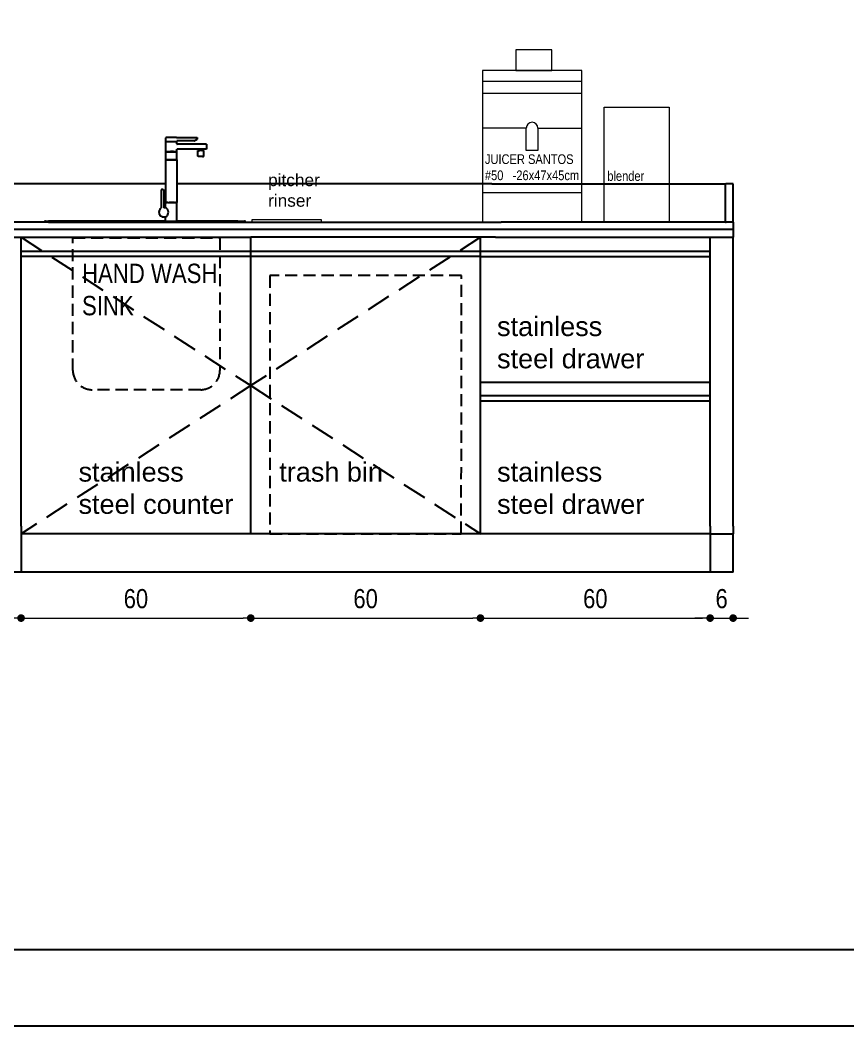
# Model space of a CAD drawing. Header units: millimetres. Extents: x 106699 to 122058, y 158555 to 162844.
# Drawn here: x 110676.4 to 111000.7, y 159501.7 to 159896 of the extents above; entities that cross this region are included whole.
import ezdxf

# ---------------------------------------------------------------- set-up
doc = ezdxf.new("R2010")
doc.units = ezdxf.units.MM
doc.linetypes.add('1+1 TİP C$0$1+1 TİP C$0$A BLOK 2+1 TİP A$0$A BLOK 2+1 TİP A$0$A Blok TİP-6 (2+1)$0$HIDDEN', pattern=[9.525, 6.35, -3.175])
doc.linetypes.add('11-021_3000-BLOK_K_ZEMIN_KAT_STR$0$HIDDEN2', pattern=[4.7625, 3.175, -1.5875])
doc.layers.add('area', color=200, linetype='Continuous', plot=False)
doc.layers.add('no3_paslanmaz kesit on', color=153, linetype='Continuous', lineweight=20)
doc.layers.add('no3_yazı tefriş', color=152, linetype='Continuous', lineweight=0)
doc.layers.add('S2000-002 Çizgi', color=7, linetype='Continuous')
doc.styles.add('BE', font='ARIALN.TTF')
doc.styles.get("Standard").update_dxf_attribs({"font": 'arial.ttf'})
doc.dimstyles.new('Copy of BE-50', dxfattribs={"dimscale": 100, "dimtxt": 0.05, "dimasz": 0.02, "dimexe": 0.025, "dimexo": 0, "dimgap": 0.025, "dimtad": 1, "dimdec": 1, "dimrnd": 0.5, "dimdsep": 46, "dimtxsty": 'BE', "dimblk": 'DOT', "dimcen": 0.5, "dimdle": 0.025, "dimse1": 1, "dimse2": 1, "dimclrd": 256, "dimclre": 256, "dimclrt": 256, "dimadec": 0, "dimazin": 2, "dimtm": 1e-09, "dimtfac": 1, "dimtdec": 1, "dimtix": 1, "dimtmove": 2, "dimatfit": 0, "dimldrblk": 'DOT', "dimfxl": 0.5, "dimfxlon": 1, "dimtolj": 1, "dimlwd": 9, "dimlwe": 0, "dimarcsym": 0})

# ---------------------------------------------------------------- blocks, each defined once
blk = doc.blocks.new('Layout1')
at = {"layer": 'area'}
for points in [[(0, 1485), (0, 0), (2100, 0), (2100, 1485)], [(25.54, 1459.46), (25.54, 25.54), (2074.46, 25.54), (2074.46, 1459.46)]]:
    blk.add_lwpolyline(points, close=True, dxfattribs=at)
blk = doc.blocks.new('_Dot')
at = {"color": 0, "linetype": 'ByBlock', "lineweight": -2}
blk.add_line((-0.5, 0), (-1, 0), dxfattribs=at)
at = {"color": 0, "linetype": 'ByBlock', "const_width": 0.5}
blk.add_lwpolyline([(-0.25, 0, 1), (0.25, 0, 1)], format="xyb", close=True, dxfattribs=at)
blk = doc.blocks.new('*D196')
at = {"layer": 'Defpoints', "color": 0, "transparency": 16777216}
for p in [(116957.69, 159679.63), (117018.69, 159679.63), (117018.69, 159667.6)]:
    blk.add_point(p, dxfattribs=at)
at = {"layer": 'S2000-002 Çizgi', "color": 134, "lineweight": 9, "true_color": 0x00a5a5, "transparency": 16777216}
blk.add_line((116959.69, 159667.6), (117016.69, 159667.6), dxfattribs=at)
at = {"layer": 'S2000-002 Çizgi', "color": 134, "lineweight": 9, "true_color": 0x00a5a5, "transparency": 16777216, "xscale": 2, "yscale": 2, "zscale": 2, "rotation": 180}
blk.add_blockref('_Dot', (116957.69, 159667.6), dxfattribs=at)
at = {"layer": 'S2000-002 Çizgi', "color": 134, "lineweight": 9, "true_color": 0x00a5a5, "transparency": 16777216, "xscale": 2, "yscale": 2, "zscale": 2}
blk.add_blockref('_Dot', (117018.69, 159667.6), dxfattribs=at)
at = {"layer": 'S2000-002 Çizgi', "color": 134, "true_color": 0x00a5a5, "transparency": 16777216, "insert": (116988.19, 159672.65), "char_height": 5, "attachment_point": 5, "style": 'BE'}
blk.add_mtext('\\A1;61', dxfattribs=at)
blk = doc.blocks.new('*D197')
at = {"layer": 'Defpoints', "color": 0, "transparency": 16777216}
for p in [(117078.69, 159689.63), (117018.69, 159679.63), (117078.69, 159667.6)]:
    blk.add_point(p, dxfattribs=at)
at = {"layer": 'S2000-002 Çizgi', "color": 134, "lineweight": 9, "true_color": 0x00a5a5, "transparency": 16777216}
blk.add_line((117020.69, 159667.6), (117076.69, 159667.6), dxfattribs=at)
at = {"layer": 'S2000-002 Çizgi', "color": 134, "lineweight": 9, "true_color": 0x00a5a5, "transparency": 16777216, "xscale": 2, "yscale": 2, "zscale": 2, "rotation": 180}
blk.add_blockref('_Dot', (117018.69, 159667.6), dxfattribs=at)
at = {"layer": 'S2000-002 Çizgi', "color": 134, "lineweight": 9, "true_color": 0x00a5a5, "transparency": 16777216, "xscale": 2, "yscale": 2, "zscale": 2}
blk.add_blockref('_Dot', (117078.69, 159667.6), dxfattribs=at)
at = {"layer": 'S2000-002 Çizgi', "color": 134, "true_color": 0x00a5a5, "transparency": 16777216, "insert": (117048.69, 159672.65), "char_height": 5, "attachment_point": 5, "style": 'BE'}
blk.add_mtext('\\A1;60', dxfattribs=at)
blk = doc.blocks.new('*D198')
at = {"layer": 'Defpoints', "color": 0, "transparency": 16777216}
for p in [(117078.69, 159689.63), (117138.69, 159689.63), (117138.69, 159667.6)]:
    blk.add_point(p, dxfattribs=at)
at = {"layer": 'S2000-002 Çizgi', "color": 134, "lineweight": 9, "true_color": 0x00a5a5, "transparency": 16777216}
blk.add_line((117080.69, 159667.6), (117136.69, 159667.6), dxfattribs=at)
at = {"layer": 'S2000-002 Çizgi', "color": 134, "lineweight": 9, "true_color": 0x00a5a5, "transparency": 16777216, "xscale": 2, "yscale": 2, "zscale": 2, "rotation": 180}
blk.add_blockref('_Dot', (117078.69, 159667.6), dxfattribs=at)
at = {"layer": 'S2000-002 Çizgi', "color": 134, "lineweight": 9, "true_color": 0x00a5a5, "transparency": 16777216, "xscale": 2, "yscale": 2, "zscale": 2}
blk.add_blockref('_Dot', (117138.69, 159667.6), dxfattribs=at)
at = {"layer": 'S2000-002 Çizgi', "color": 134, "true_color": 0x00a5a5, "transparency": 16777216, "insert": (117108.69, 159672.65), "char_height": 5, "attachment_point": 5, "style": 'BE'}
blk.add_mtext('\\A1;60', dxfattribs=at)
blk = doc.blocks.new('*D199')
at = {"layer": 'Defpoints', "color": 0, "transparency": 16777216}
for p in [(117138.69, 159689.63), (117198.69, 159689.63), (117198.69, 159667.6)]:
    blk.add_point(p, dxfattribs=at)
at = {"layer": 'S2000-002 Çizgi', "color": 134, "lineweight": 9, "true_color": 0x00a5a5, "transparency": 16777216}
blk.add_line((117140.69, 159667.6), (117196.69, 159667.6), dxfattribs=at)
at = {"layer": 'S2000-002 Çizgi', "color": 134, "lineweight": 9, "true_color": 0x00a5a5, "transparency": 16777216, "xscale": 2, "yscale": 2, "zscale": 2, "rotation": 180}
blk.add_blockref('_Dot', (117138.69, 159667.6), dxfattribs=at)
at = {"layer": 'S2000-002 Çizgi', "color": 134, "lineweight": 9, "true_color": 0x00a5a5, "transparency": 16777216, "xscale": 2, "yscale": 2, "zscale": 2}
blk.add_blockref('_Dot', (117198.69, 159667.6), dxfattribs=at)
at = {"layer": 'S2000-002 Çizgi', "color": 134, "true_color": 0x00a5a5, "transparency": 16777216, "insert": (117168.69, 159672.65), "char_height": 5, "attachment_point": 5, "style": 'BE'}
blk.add_mtext('\\A1;60', dxfattribs=at)
blk = doc.blocks.new('*D200')
at = {"layer": 'Defpoints', "color": 0, "transparency": 16777216}
for p in [(117198.69, 159689.63), (117204.69, 159689.63), (117204.69, 159667.6)]:
    blk.add_point(p, dxfattribs=at)
at = {"layer": 'S2000-002 Çizgi', "color": 134, "lineweight": 9, "true_color": 0x00a5a5, "transparency": 16777216}
for p, q in [((117196.69, 159667.6), (117194.69, 159667.6)), ((117198.69, 159667.6), (117204.69, 159667.6)), ((117206.69, 159667.6), (117208.69, 159667.6))]:
    blk.add_line(p, q, dxfattribs=at)
at = {"layer": 'S2000-002 Çizgi', "color": 134, "lineweight": 9, "true_color": 0x00a5a5, "transparency": 16777216, "xscale": 2, "yscale": 2, "zscale": 2}
blk.add_blockref('_Dot', (117198.69, 159667.6), dxfattribs=at)
at = {"layer": 'S2000-002 Çizgi', "color": 134, "lineweight": 9, "true_color": 0x00a5a5, "transparency": 16777216, "xscale": 2, "yscale": 2, "zscale": 2, "rotation": 180}
blk.add_blockref('_Dot', (117204.69, 159667.6), dxfattribs=at)
at = {"layer": 'S2000-002 Çizgi', "color": 134, "true_color": 0x00a5a5, "transparency": 16777216, "insert": (117201.69, 159672.65), "char_height": 5, "attachment_point": 5, "style": 'BE'}
blk.add_mtext('\\A1;6', dxfattribs=at)
blk = doc.blocks.new('dd')
at = {"layer": 'no3_paslanmaz kesit on'}
for p, q in [((117139.18, 159807.95, 0.74), (117165.18, 159807.95, 0.74)), ((117165.18, 159804.76, 0.74), (117139.18, 159804.76, 0.74)), ((117150.65, 159795.66, 0.74), (117139.18, 159795.66, 0.74)), ((117150.65, 159789.79, 0.74), (117150.65, 159795.66, 0.74)), ((117153.71, 159795.66, 0.74), (117153.71, 159789.79, 0.74)), ((117153.71, 159795.66, 0.74), (117165.18, 159795.66, 0.74)), ((117153.71, 159789.79, 0.74), (117150.65, 159789.79, 0.74)), ((117139.18, 159778.84, 0.74), (117165.18, 159778.84, 0.74))]:
    blk.add_line(p, q, dxfattribs=at)
for points, elevation in [([(117147.96, 159810.73), (117157.31, 159810.73), (117157.31, 159816.13), (117147.96, 159816.13)], 0.74), ([(117139.18, 159771.13), (117165.18, 159771.13), (117165.18, 159810.73), (117139.18, 159810.73)], 0.74), ([(117187.99, 159771.13), (117170.99, 159771.13), (117170.99, 159801.13), (117187.99, 159801.13)], 0.74), ([(117097.08, 159771.13), (117079.08, 159771.13), (117079.08, 159771.75), (117097.08, 159771.75)], 0.68)]:
    blk.add_lwpolyline(points, close=True, dxfattribs=dict(at, elevation=elevation))
blk.add_arc((117152.18, 159795.66, 0.74), 1.53, 0, 180, dxfattribs=at)
at = {"layer": 'S2000-002 Çizgi'}
for p, q in [((117056.48, 159793.17), (117056.47, 159793.15)), ((117056.47, 159793.14), (117056.47, 159793.15)), ((117056.47, 159792.25), (117056.47, 159793.14)), ((117056.47, 159792.25), (117056.47, 159792.24)), ((117056.47, 159792.24), (117056.48, 159792.23)), ((117056.47, 159792.13), (117056.48, 159792.14)), ((117056.47, 159792.13), (117056.47, 159792.11)), ((117056.47, 159789.59), (117056.47, 159792.11)), ((117056.49, 159793.18), (117056.48, 159793.17)), ((117056.48, 159792.23), (117056.49, 159792.22)), ((117056.48, 159792.14), (117056.49, 159792.15)), ((117056.5, 159793.18), (117056.49, 159793.18)), ((117056.49, 159792.22), (117056.5, 159792.21)), ((117056.49, 159792.15), (117056.5, 159792.16)), ((117056.5, 159793.18), (117056.51, 159793.19)), ((117056.5, 159792.21), (117056.51, 159792.2)), ((117056.51, 159792.16), (117056.5, 159792.16)), ((117056.52, 159793.19), (117056.51, 159793.19)), ((117056.51, 159792.2), (117056.52, 159792.2)), ((117056.51, 159792.16), (117056.52, 159792.16)), ((117059.28, 159793.19), (117056.52, 159793.19)), ((117056.54, 159792.2), (117056.52, 159792.2)), ((117056.52, 159792.16), (117056.54, 159792.16)), ((117056.54, 159792.16), (117056.54, 159792.2)), ((117056.54, 159792.2), (117059.3, 159792.2)), ((117056.54, 159792.16), (117059.3, 159792.16)), ((117059.28, 159793.19), (117064.68, 159793.19)), ((117059.3, 159792.16), (117059.3, 159792.2)), ((117059.3, 159792.2), (117059.32, 159792.2)), ((117059.3, 159792.16), (117059.32, 159792.16)), ((117059.32, 159792.2), (117059.34, 159792.2)), ((117059.32, 159792.16), (117059.34, 159792.16)), ((117059.34, 159792.2), (117059.35, 159792.21)), ((117059.34, 159792.16), (117059.35, 159792.16)), ((117059.35, 159792.21), (117059.36, 159792.22)), ((117059.35, 159792.16), (117059.36, 159792.15)), ((117059.37, 159792.23), (117059.36, 159792.22)), ((117059.36, 159792.15), (117059.37, 159792.14)), ((117059.37, 159792.25), (117059.37, 159792.38)), ((117064, 159792.38), (117059.37, 159792.38)), ((117059.37, 159792.25), (117059.37, 159792.24)), ((117059.37, 159792.24), (117059.37, 159792.23)), ((117059.37, 159792.13), (117059.37, 159792.14)), ((117059.37, 159792.11), (117059.37, 159792.13)), ((117059.37, 159791.55), (117059.37, 159792.11)), ((117059.37, 159791.55), (117059.37, 159791.54)), ((117059.37, 159791.54), (117059.38, 159791.53)), ((117059.38, 159791.53), (117059.39, 159791.52)), ((117059.39, 159791.52), (117059.4, 159791.51)), ((117059.4, 159791.51), (117059.41, 159791.5)), ((117059.41, 159791.5), (117059.42, 159791.5)), ((117067.09, 159791.5), (117059.42, 159791.5)), ((117064, 159792.38), (117064.02, 159792.38)), ((117064.02, 159792.38), (117064.03, 159792.38)), ((117064.03, 159792.38), (117064.06, 159792.39)), ((117064.06, 159792.39), (117064.09, 159792.4)), ((117064.09, 159792.4), (117064.12, 159792.41)), ((117064.12, 159792.41), (117064.15, 159792.42)), ((117064.15, 159792.42), (117064.16, 159792.43)), ((117064.16, 159792.43), (117064.17, 159792.43)), ((117064.17, 159792.43), (117064.18, 159792.43)), ((117064.58, 159792.69), (117064.18, 159792.43)), ((117064.6, 159792.69), (117064.58, 159792.69)), ((117064.64, 159792.72), (117064.6, 159792.69)), ((117064.66, 159792.74), (117064.64, 159792.72)), ((117064.66, 159792.74), (117064.67, 159792.75)), ((117064.69, 159792.77), (117064.67, 159792.75)), ((117064.68, 159793.19), (117064.69, 159793.19)), ((117064.69, 159793.19), (117064.7, 159793.18)), ((117064.7, 159792.78), (117064.69, 159792.77)), ((117064.7, 159793.18), (117064.71, 159793.18)), ((117064.71, 159792.8), (117064.7, 159792.78)), ((117064.71, 159793.18), (117064.72, 159793.17)), ((117064.71, 159792.8), (117064.72, 159792.82)), ((117064.72, 159793.17), (117064.72, 159793.15)), ((117064.72, 159793.15), (117064.72, 159793.14)), ((117064.72, 159793.14), (117064.72, 159792.85)), ((117064.72, 159792.84), (117064.72, 159792.85)), ((117064.72, 159792.84), (117064.72, 159792.82)), ((117067.09, 159791.5), (117067.11, 159791.5)), ((117067.11, 159791.5), (117067.12, 159791.49)), ((117067.12, 159791.49), (117067.13, 159791.49)), ((117067.13, 159791.49), (117067.14, 159791.48)), ((117067.14, 159791.48), (117067.14, 159791.46)), ((117056.47, 159789.58), (117056.47, 159789.59)), ((117056.47, 159789.58), (117056.48, 159789.57)), ((117056.48, 159789.48), (117056.47, 159789.47)), ((117056.47, 159789.45), (117056.47, 159789.47)), ((117056.47, 159787.49), (117056.47, 159789.45)), ((117056.48, 159789.57), (117056.49, 159789.56)), ((117056.49, 159789.49), (117056.48, 159789.48)), ((117056.5, 159789.55), (117056.49, 159789.56)), ((117056.5, 159789.5), (117056.49, 159789.49)), ((117056.5, 159789.55), (117056.51, 159789.54)), ((117056.51, 159789.5), (117056.5, 159789.5)), ((117056.51, 159789.54), (117056.52, 159789.54)), ((117056.52, 159789.5), (117056.51, 159789.5)), ((117056.54, 159789.54), (117056.52, 159789.54)), ((117056.54, 159789.5), (117056.52, 159789.5)), ((117056.54, 159789.5), (117056.54, 159789.54)), ((117056.6, 159789.54), (117056.54, 159789.54)), ((117056.54, 159789.5), (117059.3, 159789.5)), ((117056.6, 159789.54), (117056.62, 159789.54)), ((117056.62, 159789.54), (117056.64, 159789.54)), ((117056.64, 159789.54), (117056.79, 159789.54)), ((117056.79, 159789.54), (117056.8, 159789.54)), ((117056.8, 159789.54), (117056.82, 159789.54)), ((117056.82, 159789.54), (117057.05, 159789.54)), ((117057.05, 159789.54), (117057.06, 159789.54)), ((117057.06, 159789.54), (117057.08, 159789.54)), ((117057.08, 159789.54), (117057.38, 159789.54)), ((117057.38, 159789.54), (117057.38, 159789.54)), ((117057.38, 159789.54), (117057.74, 159789.54)), ((117058.11, 159789.54), (117057.74, 159789.54)), ((117058.46, 159789.54), (117058.11, 159789.54)), ((117058.47, 159789.54), (117058.46, 159789.54)), ((117058.47, 159789.54), (117058.77, 159789.54)), ((117058.77, 159789.54), (117058.78, 159789.54)), ((117058.78, 159789.54), (117058.79, 159789.54)), ((117058.79, 159789.54), (117059.02, 159789.54)), ((117059.02, 159789.54), (117059.04, 159789.54)), ((117059.05, 159789.54), (117059.04, 159789.54)), ((117059.05, 159789.54), (117059.21, 159789.54)), ((117059.21, 159789.54), (117059.23, 159789.54)), ((117059.23, 159789.54), (117059.24, 159789.54)), ((117059.24, 159789.54), (117059.3, 159789.54)), ((117059.3, 159789.5), (117059.3, 159789.54)), ((117059.32, 159789.54), (117059.3, 159789.54)), ((117059.3, 159789.5), (117059.32, 159789.5)), ((117059.32, 159789.54), (117059.34, 159789.54)), ((117059.32, 159789.5), (117059.34, 159789.5)), ((117059.34, 159789.54), (117059.35, 159789.55)), ((117059.34, 159789.5), (117059.35, 159789.5)), ((117059.35, 159789.55), (117059.36, 159789.56)), ((117059.35, 159789.5), (117059.36, 159789.49)), ((117059.36, 159789.56), (117059.37, 159789.57)), ((117059.36, 159789.49), (117059.37, 159789.48)), ((117059.37, 159790.17), (117059.38, 159790.18)), ((117059.37, 159790.17), (117059.37, 159790.15)), ((117059.37, 159789.59), (117059.37, 159790.15)), ((117059.37, 159789.59), (117059.37, 159789.58)), ((117059.37, 159789.58), (117059.37, 159789.57)), ((117059.37, 159789.48), (117059.37, 159789.47)), ((117059.37, 159789.47), (117059.37, 159789.45)), ((117059.37, 159787.49), (117059.37, 159789.45)), ((117059.39, 159790.19), (117059.38, 159790.18)), ((117059.4, 159790.2), (117059.39, 159790.19)), ((117059.4, 159790.2), (117059.41, 159790.2)), ((117059.41, 159790.2), (117059.42, 159790.2)), ((117065.1, 159790.2), (117059.42, 159790.2)), ((117064.89, 159789.8), (117064.9, 159789.81)), ((117064.89, 159789.54), (117064.89, 159789.8)), ((117064.9, 159789.53), (117064.89, 159789.54)), ((117064.89, 159788.34), (117064.89, 159789.49)), ((117064.89, 159789.49), (117064.9, 159789.49)), ((117064.9, 159789.82), (117064.91, 159789.83)), ((117064.9, 159789.82), (117064.9, 159789.82)), ((117064.9, 159789.81), (117064.9, 159789.82)), ((117064.91, 159789.53), (117064.9, 159789.53)), ((117064.9, 159789.49), (117064.91, 159789.49)), ((117064.91, 159789.83), (117064.91, 159789.84)), ((117064.91, 159789.84), (117064.92, 159789.84)), ((117064.92, 159789.53), (117064.91, 159789.53)), ((117064.91, 159789.49), (117064.92, 159789.5)), ((117064.92, 159789.84), (117064.93, 159789.85)), ((117064.92, 159789.52), (117064.92, 159789.53)), ((117064.92, 159789.51), (117064.92, 159789.52)), ((117064.92, 159789.52), (117064.92, 159789.52)), ((117064.92, 159789.51), (117064.92, 159789.51)), ((117064.92, 159789.5), (117064.92, 159789.51)), ((117064.92, 159789.5), (117064.92, 159789.5)), ((117064.93, 159789.85), (117064.94, 159789.85)), ((117064.94, 159789.85), (117064.95, 159789.86)), ((117064.95, 159789.86), (117064.96, 159789.86)), ((117064.96, 159789.86), (117064.97, 159789.86)), ((117064.97, 159789.86), (117064.98, 159789.86)), ((117064.98, 159789.86), (117065.11, 159789.86)), ((117065.1, 159790.2), (117065.12, 159790.2)), ((117065.11, 159789.86), (117065.12, 159789.86)), ((117065.12, 159790.2), (117065.13, 159790.2)), ((117065.14, 159790.2), (117065.12, 159790.2)), ((117065.12, 159789.86), (117065.13, 159789.86)), ((117065.13, 159790.2), (117065.14, 159790.19)), ((117065.13, 159789.86), (117065.14, 159789.87)), ((117065.13, 159789.86), (117065.13, 159789.86)), ((117066.21, 159790.2), (117065.14, 159790.2)), ((117065.14, 159790.19), (117065.15, 159790.18)), ((117065.14, 159789.87), (117065.15, 159789.87)), ((117065.14, 159789.87), (117065.14, 159789.87)), ((117065.14, 159789.87), (117065.15, 159789.86)), ((117065.15, 159790.18), (117065.16, 159790.17)), ((117065.15, 159789.87), (117065.15, 159789.88)), ((117065.15, 159789.88), (117065.16, 159789.88)), ((117065.15, 159789.87), (117065.15, 159789.87)), ((117065.15, 159789.86), (117065.33, 159789.86)), ((117065.16, 159790.17), (117065.16, 159790.15)), ((117065.16, 159789.89), (117065.16, 159790.15)), ((117065.16, 159789.89), (117065.16, 159789.89)), ((117065.16, 159789.88), (117065.16, 159789.89)), ((117065.16, 159789.89), (117065.16, 159789.89)), ((117065.33, 159789.86), (117065.36, 159789.86)), ((117065.38, 159789.86), (117065.36, 159789.86)), ((117065.4, 159789.86), (117065.38, 159789.86)), ((117065.41, 159789.86), (117065.4, 159789.86)), ((117065.94, 159789.86), (117065.41, 159789.86)), ((117065.94, 159789.86), (117065.95, 159789.86)), ((117065.95, 159789.86), (117065.96, 159789.86)), ((117065.96, 159789.86), (117065.98, 159789.86)), ((117065.98, 159789.86), (117066.02, 159789.86)), ((117066.19, 159789.86), (117066.02, 159789.86)), ((117066.19, 159790.18), (117066.2, 159790.19)), ((117066.19, 159790.18), (117066.19, 159790.17)), ((117066.19, 159790.17), (117066.19, 159790.15)), ((117066.19, 159789.89), (117066.19, 159790.15)), ((117066.19, 159789.88), (117066.19, 159789.89)), ((117066.19, 159789.89), (117066.19, 159789.89)), ((117066.19, 159789.89), (117066.19, 159789.89)), ((117066.2, 159789.87), (117066.19, 159789.88)), ((117066.19, 159789.88), (117066.19, 159789.88)), ((117066.19, 159789.86), (117066.2, 159789.87)), ((117066.2, 159790.19), (117066.22, 159790.2)), ((117066.2, 159789.87), (117066.2, 159789.87)), ((117066.2, 159789.87), (117066.2, 159789.87)), ((117066.21, 159789.87), (117066.2, 159789.87)), ((117066.23, 159790.2), (117066.21, 159790.2)), ((117066.21, 159789.86), (117066.21, 159789.87)), ((117066.22, 159789.86), (117066.21, 159789.86)), ((117066.23, 159790.2), (117066.22, 159790.2)), ((117066.23, 159789.86), (117066.22, 159789.86)), ((117066.24, 159790.2), (117066.23, 159790.2)), ((117066.23, 159789.86), (117066.36, 159789.86)), ((117067.09, 159790.2), (117066.24, 159790.2)), ((117066.38, 159789.86), (117066.36, 159789.86)), ((117066.39, 159789.86), (117066.38, 159789.86)), ((117066.4, 159789.86), (117066.39, 159789.86)), ((117066.41, 159789.85), (117066.4, 159789.86)), ((117066.42, 159789.85), (117066.41, 159789.85)), ((117066.42, 159789.84), (117066.42, 159789.85)), ((117066.43, 159789.84), (117066.42, 159789.84)), ((117066.42, 159789.52), (117066.43, 159789.53)), ((117066.42, 159789.51), (117066.42, 159789.52)), ((117066.42, 159789.52), (117066.42, 159789.52)), ((117066.42, 159789.51), (117066.42, 159789.51)), ((117066.42, 159789.5), (117066.42, 159789.51)), ((117066.43, 159789.5), (117066.42, 159789.5)), ((117066.44, 159789.83), (117066.43, 159789.84)), ((117066.43, 159789.53), (117066.44, 159789.53)), ((117066.43, 159789.53), (117066.43, 159789.53)), ((117066.43, 159789.49), (117066.43, 159789.5)), ((117066.44, 159789.49), (117066.43, 159789.49)), ((117066.44, 159789.82), (117066.44, 159789.83)), ((117066.45, 159789.82), (117066.44, 159789.82)), ((117066.44, 159789.53), (117066.45, 159789.54)), ((117066.45, 159789.49), (117066.44, 159789.49)), ((117066.45, 159789.81), (117066.45, 159789.82)), ((117066.45, 159789.8), (117066.45, 159789.81)), ((117066.45, 159789.54), (117066.45, 159789.8)), ((117066.45, 159788.34), (117066.45, 159789.49)), ((117067.11, 159790.2), (117067.09, 159790.2)), ((117067.12, 159790.21), (117067.11, 159790.2)), ((117067.13, 159790.22), (117067.12, 159790.21)), ((117067.14, 159790.23), (117067.13, 159790.22)), ((117067.14, 159791.46), (117067.14, 159791.45)), ((117067.14, 159791.45), (117067.14, 159790.25)), ((117067.14, 159790.25), (117067.14, 159790.24)), ((117067.14, 159790.23), (117067.14, 159790.24)), ((117056.46, 159787.37), (117056.45, 159787.36)), ((117056.45, 159787.36), (117056.45, 159787.35)), ((117056.45, 159787.35), (117056.45, 159781.13)), ((117056.46, 159787.37), (117056.47, 159787.38)), ((117056.47, 159787.49), (117056.47, 159787.47)), ((117056.47, 159787.47), (117056.48, 159787.46)), ((117056.47, 159787.38), (117056.48, 159787.39)), ((117056.48, 159787.46), (117056.49, 159787.45)), ((117056.49, 159787.4), (117056.48, 159787.39)), ((117056.49, 159787.45), (117056.5, 159787.44)), ((117056.49, 159787.4), (117056.5, 159787.4)), ((117056.5, 159787.44), (117056.51, 159787.44)), ((117056.54, 159787.4), (117056.5, 159787.4)), ((117056.51, 159787.44), (117056.52, 159787.44)), ((117056.52, 159787.44), (117056.54, 159787.44)), ((117056.54, 159787.4), (117056.54, 159787.44)), ((117056.54, 159787.44), (117059.3, 159787.44)), ((117056.54, 159787.4), (117059.3, 159787.4)), ((117059.3, 159787.4), (117059.3, 159787.44)), ((117059.32, 159787.44), (117059.3, 159787.44)), ((117059.32, 159787.4), (117059.3, 159787.4)), ((117059.3, 159787.4), (117059.3, 159787.4)), ((117059.32, 159787.44), (117059.34, 159787.44)), ((117059.33, 159787.39), (117059.32, 159787.4)), ((117059.33, 159787.39), (117059.32, 159787.4)), ((117059.34, 159787.38), (117059.33, 159787.39)), ((117059.34, 159787.44), (117059.35, 159787.44)), ((117059.34, 159787.37), (117059.34, 159787.38)), ((117059.35, 159787.36), (117059.34, 159787.37)), ((117059.35, 159787.44), (117059.36, 159787.45)), ((117059.35, 159787.35), (117059.35, 159787.36)), ((117059.35, 159787.35), (117059.35, 159781.13)), ((117059.36, 159787.45), (117059.37, 159787.46)), ((117059.37, 159787.49), (117059.37, 159787.47)), ((117059.37, 159787.47), (117059.37, 159787.46)), ((117064.9, 159788.33), (117064.89, 159788.34)), ((117064.9, 159788.32), (117064.9, 159788.33)), ((117064.9, 159788.31), (117064.9, 159788.32)), ((117064.91, 159788.3), (117064.9, 159788.31)), ((117064.92, 159788.29), (117064.91, 159788.3)), ((117064.93, 159788.28), (117064.92, 159788.29)), ((117064.94, 159788.27), (117064.93, 159788.28)), ((117064.95, 159788.27), (117064.94, 159788.27)), ((117064.97, 159788.26), (117064.95, 159788.27)), ((117064.98, 159788.26), (117064.97, 159788.26)), ((117065, 159788.26), (117064.98, 159788.26)), ((117065.01, 159788.26), (117065, 159788.26)), ((117065.21, 159788.26), (117065.01, 159788.26)), ((117065.28, 159788.29), (117065.21, 159788.26)), ((117066.13, 159788.26), (117065.21, 159788.26)), ((117065.28, 159788.34), (117065.28, 159788.29)), ((117066.07, 159788.34), (117066.07, 159788.29)), ((117066.07, 159788.29), (117066.13, 159788.26)), ((117066.33, 159788.26), (117066.13, 159788.26)), ((117066.33, 159788.26), (117066.35, 159788.26)), ((117066.35, 159788.26), (117066.36, 159788.26)), ((117066.36, 159788.26), (117066.38, 159788.26)), ((117066.38, 159788.26), (117066.39, 159788.27)), ((117066.39, 159788.27), (117066.4, 159788.27)), ((117066.4, 159788.27), (117066.41, 159788.28)), ((117066.41, 159788.28), (117066.43, 159788.29)), ((117066.43, 159788.3), (117066.44, 159788.31)), ((117066.43, 159788.29), (117066.43, 159788.3)), ((117066.44, 159788.31), (117066.45, 159788.32)), ((117066.45, 159788.33), (117066.45, 159788.34)), ((117066.45, 159788.32), (117066.45, 159788.33)), ((117056.45, 159781.13), (116947.09, 159781.13)), ((117056.45, 159781.13), (117056.45, 159781.01)), ((117056.45, 159781.01), (117056.45, 159780.97)), ((117056.45, 159780.97), (117056.45, 159780.93)), ((117141.63, 159781.13), (117059.35, 159781.13)), ((117059.35, 159781.13), (117059.35, 159781.01)), ((117059.35, 159781.01), (117059.35, 159780.97)), ((117059.35, 159780.97), (117059.35, 159780.93)), ((117141.63, 159781.13), (117202.85, 159781.12)), ((117202.72, 159781.01), (117202.7, 159780.97)), ((117202.7, 159780.97), (117202.7, 159780.93)), ((117202.74, 159781.05), (117202.72, 159781.01)), ((117202.77, 159781.08), (117202.74, 159781.05)), ((117202.81, 159781.11), (117202.77, 159781.08)), ((117202.85, 159781.12), (117202.81, 159781.11)), ((117202.9, 159781.13), (117202.85, 159781.12)), ((117204.7, 159781.13), (117202.9, 159781.13)), ((117204.7, 159771.13), (117204.7, 159781.13)), ((117055.25, 159779.32), (117055.24, 159779.21)), ((117055.24, 159779.21), (117055.24, 159774.81)), ((117055.27, 159779.42), (117055.25, 159779.32)), ((117055.32, 159779.51), (117055.27, 159779.42)), ((117055.38, 159779.59), (117055.32, 159779.52)), ((117055.32, 159779.52), (117055.32, 159779.51)), ((117055.44, 159779.63), (117055.38, 159779.59)), ((117055.45, 159779.64), (117055.44, 159779.63)), ((117055.51, 159779.65), (117055.45, 159779.64)), ((117055.52, 159779.65), (117055.51, 159779.65)), ((117055.53, 159779.66), (117055.52, 159779.65)), ((117055.7, 159779.66), (117055.53, 159779.66)), ((117055.7, 159779.65), (117055.7, 159779.66)), ((117055.7, 159779.65), (117055.77, 159779.64)), ((117055.78, 159779.63), (117055.77, 159779.64)), ((117055.77, 159779.64), (117055.77, 159779.64)), ((117055.78, 159779.63), (117055.85, 159779.59)), ((117055.85, 159779.59), (117055.9, 159779.52)), ((117055.9, 159779.51), (117055.9, 159779.52)), ((117055.9, 159779.51), (117055.95, 159779.42)), ((117055.95, 159779.42), (117055.97, 159779.32)), ((117055.97, 159779.32), (117055.98, 159779.21)), ((117055.98, 159779.21), (117055.98, 159774.86)), ((117056.45, 159780.93), (117056.45, 159776.28)), ((117059.35, 159780.93), (117059.35, 159776.28)), ((117202.7, 159771.13), (117202.7, 159780.93)), ((117056.45, 159776.28), (117056.45, 159776.27)), ((117056.45, 159776.27), (117056.46, 159776.25)), ((117056.45, 159776.16), (117056.46, 159776.17)), ((117056.45, 159776.14), (117056.45, 159776.16)), ((117056.45, 159774.86), (117056.45, 159776.14)), ((117056.47, 159776.24), (117056.46, 159776.25)), ((117056.46, 159776.17), (117056.47, 159776.18)), ((117056.47, 159776.24), (117056.48, 159776.24)), ((117056.47, 159776.18), (117056.48, 159776.19)), ((117056.49, 159776.23), (117056.48, 159776.24)), ((117056.49, 159776.19), (117056.48, 159776.19)), ((117056.49, 159776.23), (117056.5, 159776.23)), ((117056.49, 159776.19), (117056.5, 159776.19)), ((117056.5, 159776.23), (117056.53, 159776.23)), ((117056.53, 159776.19), (117056.5, 159776.19)), ((117056.53, 159776.19), (117056.53, 159776.23)), ((117056.53, 159776.23), (117056.63, 159776.23)), ((117056.53, 159776.19), (117056.63, 159776.19)), ((117056.63, 159776.23), (117056.81, 159776.23)), ((117056.81, 159776.19), (117056.63, 159776.19)), ((117057.06, 159776.23), (117056.81, 159776.23)), ((117057.06, 159776.19), (117056.81, 159776.19)), ((117057.06, 159776.23), (117057.37, 159776.23)), ((117057.06, 159776.19), (117057.37, 159776.19)), ((117057.72, 159776.23), (117057.37, 159776.23)), ((117057.37, 159776.19), (117057.72, 159776.19)), ((117058.08, 159776.23), (117057.72, 159776.23)), ((117057.72, 159776.19), (117058.08, 159776.19)), ((117058.43, 159776.23), (117058.08, 159776.23)), ((117058.08, 159776.19), (117058.43, 159776.19)), ((117058.74, 159776.23), (117058.43, 159776.23)), ((117058.43, 159776.19), (117058.74, 159776.19)), ((117058.74, 159776.23), (117059, 159776.23)), ((117058.74, 159776.19), (117059, 159776.19)), ((117059.18, 159776.23), (117059, 159776.23)), ((117059.18, 159776.19), (117059, 159776.19)), ((117059.18, 159776.23), (117059.27, 159776.23)), ((117059.18, 159776.19), (117059.27, 159776.19)), ((117059.27, 159776.19), (117059.27, 159776.23)), ((117059.27, 159776.23), (117059.3, 159776.23)), ((117059.3, 159776.19), (117059.27, 159776.19)), ((117059.32, 159776.23), (117059.3, 159776.23)), ((117059.32, 159776.19), (117059.3, 159776.19)), ((117059.33, 159776.24), (117059.32, 159776.23)), ((117059.32, 159776.19), (117059.33, 159776.19)), ((117059.34, 159776.24), (117059.33, 159776.24)), ((117059.34, 159776.18), (117059.33, 159776.19)), ((117059.35, 159776.27), (117059.34, 159776.25)), ((117059.34, 159776.25), (117059.34, 159776.24)), ((117059.34, 159776.17), (117059.34, 159776.18)), ((117059.35, 159776.16), (117059.34, 159776.17)), ((117059.35, 159776.28), (117059.35, 159776.27)), ((117059.35, 159776.16), (117059.35, 159776.14)), ((117059.35, 159771.38), (117059.35, 159776.14)), ((117054.79, 159773.68), (117054.82, 159773.98)), ((117054.82, 159773.38), (117054.79, 159773.68)), ((117054.82, 159773.98), (117054.89, 159774.26)), ((117054.82, 159773.98), (117054.82, 159773.98)), ((117054.89, 159773.1), (117054.82, 159773.38)), ((117054.89, 159774.26), (117055, 159774.5)), ((117055, 159772.85), (117054.89, 159773.1)), ((117055, 159774.51), (117055.15, 159774.7)), ((117055, 159774.5), (117055, 159774.51)), ((117055.15, 159774.7), (117055.21, 159774.74)), ((117055.21, 159774.74), (117055.22, 159774.74)), ((117055.23, 159774.75), (117055.22, 159774.75)), ((117055.22, 159774.74), (117055.22, 159774.75)), ((117055.23, 159774.78), (117055.24, 159774.79)), ((117055.23, 159774.76), (117055.23, 159774.78)), ((117055.23, 159774.75), (117055.23, 159774.76)), ((117055.24, 159774.79), (117055.24, 159774.81)), ((117056.43, 159774.86), (117055.98, 159774.86)), ((117056.44, 159774.86), (117056.43, 159774.86)), ((117056.45, 159774.86), (117056.44, 159774.86)), ((117056.46, 159774.85), (117056.45, 159774.86)), ((117056.55, 159774.83), (117056.46, 159774.85)), ((117056.57, 159774.83), (117056.55, 159774.83)), ((117056.59, 159774.83), (117056.57, 159774.83)), ((117056.62, 159774.82), (117056.59, 159774.83)), ((117056.79, 159774.7), (117056.62, 159774.82)), ((117056.62, 159774.82), (117056.62, 159774.82)), ((117056.8, 159774.7), (117056.79, 159774.7)), ((117056.8, 159774.7), (117056.8, 159774.7)), ((117056.95, 159774.51), (117056.8, 159774.7)), ((117056.95, 159774.51), (117056.95, 159774.51)), ((117057.06, 159774.27), (117056.95, 159774.51)), ((117056.95, 159772.85), (117057.06, 159773.09)), ((117057.14, 159773.98), (117057.06, 159774.27)), ((117057.06, 159773.09), (117057.14, 159773.38)), ((117057.16, 159773.68), (117057.14, 159773.98)), ((117057.14, 159773.38), (117057.16, 159773.68)), ((117024.82, 159771.13), (117005.71, 159771.13)), ((117025.84, 159771.13), (117024.82, 159771.13)), ((117025.07, 159771.38), (117025.84, 159771.38)), ((117025.07, 159771.13), (117025.07, 159771.13)), ((117056.45, 159771.38), (117025.84, 159771.38)), ((117025.84, 159771.13), (117056.45, 159771.13)), ((117055, 159772.85), (117055, 159772.85)), ((117055.15, 159772.66), (117055, 159772.85)), ((117055.33, 159772.54), (117055.15, 159772.66)), ((117055.52, 159772.5), (117055.33, 159772.54)), ((117055.33, 159772.54), (117055.33, 159772.54)), ((117055.52, 159772.5), (117055.53, 159772.5)), ((117055.53, 159772.5), (117056.43, 159772.5)), ((117056.43, 159772.5), (117056.44, 159772.5)), ((117056.44, 159772.5), (117056.45, 159772.5)), ((117056.45, 159771.38), (117056.45, 159772.5)), ((117056.45, 159772.5), (117056.46, 159772.5)), ((117056.45, 159771.38), (117056.55, 159771.38)), ((117056.45, 159771.13), (117056.55, 159771.13)), ((117056.46, 159772.5), (117056.55, 159772.52)), ((117056.55, 159772.52), (117056.57, 159772.53)), ((117056.55, 159771.38), (117056.74, 159771.38)), ((117056.55, 159771.13), (117056.74, 159771.13)), ((117056.57, 159772.53), (117056.59, 159772.53)), ((117056.62, 159772.54), (117056.59, 159772.53)), ((117056.62, 159772.54), (117056.79, 159772.66)), ((117056.62, 159772.54), (117056.62, 159772.54)), ((117056.74, 159771.38), (117057.01, 159771.38)), ((117056.74, 159771.13), (117057.01, 159771.13)), ((117056.79, 159772.66), (117056.8, 159772.66)), ((117056.8, 159772.66), (117056.95, 159772.85)), ((117056.8, 159772.66), (117056.8, 159772.66)), ((117056.95, 159772.85), (117056.95, 159772.85)), ((117057.01, 159771.38), (117057.34, 159771.38)), ((117057.01, 159771.13), (117057.34, 159771.13)), ((117057.34, 159771.38), (117057.71, 159771.38)), ((117057.34, 159771.13), (117057.71, 159771.13)), ((117057.71, 159771.38), (117058.09, 159771.38)), ((117057.71, 159771.13), (117058.09, 159771.13)), ((117058.09, 159771.38), (117058.46, 159771.38)), ((117058.09, 159771.13), (117058.46, 159771.13)), ((117058.46, 159771.38), (117058.79, 159771.38)), ((117058.46, 159771.13), (117058.79, 159771.13)), ((117058.79, 159771.38), (117059.06, 159771.38)), ((117058.79, 159771.13), (117059.06, 159771.13)), ((117059.06, 159771.38), (117059.25, 159771.38)), ((117059.06, 159771.13), (117059.25, 159771.13)), ((117059.25, 159771.38), (117059.35, 159771.38)), ((117059.25, 159771.13), (117059.35, 159771.13)), ((117075.35, 159771.38), (117059.35, 159771.38)), ((117059.35, 159771.13), (117077.33, 159771.13)), ((117075.35, 159771.38), (117077.08, 159771.38)), ((117077.33, 159771.13), (117144.14, 159771.13)), ((117202.7, 159771.13), (117144.14, 159771.13)), ((117202.7, 159771.13), (117202.72, 159771.13)), ((117202.7, 159771.13), (117202.7, 159771.13)), ((117202.72, 159771.13), (117202.85, 159771.13)), ((117202.85, 159771.13), (117202.9, 159771.13)), ((117204.7, 159771.13), (117202.9, 159771.13)), ((117204.7, 159771.13), (117204.7, 159769.13)), ((117024.82, 159769.13), (116891.9, 159769.13)), ((117055.23, 159769.13), (117024.82, 159769.13)), ((117058.43, 159769.13), (117055.23, 159769.13)), ((117055.23, 159769.13), (117055.23, 159769.13)), ((117073.13, 159769.13), (117058.43, 159769.13)), ((117058.43, 159769.13), (117058.43, 159769.13)), ((117204.7, 159769.13), (117073.13, 159769.13)), ((117204.7, 159769.13), (117204.7, 159767.13)), ((116897.7, 159767.13), (117018.7, 159767.13)), ((117018.69, 159691.63), (117018.7, 159767.13)), ((117018.7, 159767.13), (117078.7, 159767.13)), ((117078.69, 159689.63), (117078.7, 159767.12)), ((117142.6, 159767.13), (117078.7, 159767.13)), ((117138.69, 159689.63), (117138.7, 159767.12)), ((117142.6, 159767.13), (117192.7, 159767.13)), ((117192.7, 159767.13), (117198.7, 159767.13)), ((117198.69, 159691.63), (117198.7, 159767.13)), ((117198.7, 159767.13), (117204.7, 159767.13)), ((117204.69, 159691.63), (117204.7, 159767.13)), ((117018.7, 159763.53), (117078.7, 159763.53)), ((117078.7, 159763.53), (117138.7, 159763.53)), ((117138.7, 159763.53), (117192.7, 159763.53)), ((117192.7, 159763.53), (117198.7, 159763.53)), ((117078.7, 159762.13), (117018.7, 159762.13)), ((117138.7, 159762.13), (117078.7, 159762.13)), ((117138.7, 159762.13), (117192.7, 159762.13)), ((117192.7, 159762.13), (117198.7, 159762.13)), ((117192.69, 159729.18), (117138.69, 159729.18)), ((117198.39, 159729.18), (117192.69, 159729.18)), ((117138.69, 159725.78), (117192.69, 159725.78)), ((117192.69, 159725.78), (117198.39, 159725.78)), ((117138.69, 159724.38), (117192.69, 159724.38)), ((117192.69, 159724.38), (117198.39, 159724.38)), ((117018.69, 159691.63), (117018.69, 159689.63)), ((117018.69, 159691.63), (117018.8, 159691.63)), ((117198.69, 159691.63), (117198.69, 159689.63)), ((117204.69, 159691.63), (117204.69, 159689.63)), ((117018.69, 159689.63), (117018.69, 159679.63)), ((117198.69, 159689.63), (117018.69, 159689.63)), ((117198.69, 159689.63), (117198.69, 159679.63)), ((117198.69, 159689.63), (117204.69, 159689.63)), ((117204.69, 159679.63), (117204.69, 159689.63)), ((117204.69, 159679.63), (116891.69, 159679.63))]:
    blk.add_line(p, q, dxfattribs=at)
at = {"layer": 'S2000-002 Çizgi', "linetype": '1+1 TİP C$0$1+1 TİP C$0$A BLOK 2+1 TİP A$0$A BLOK 2+1 TİP A$0$A Blok TİP-6 (2+1)$0$HIDDEN'}
for points in [[(117018.7, 159767.13), (117078.69, 159728.37), (117018.69, 159689.63)], [(117138.69, 159767.13), (117078.69, 159728.37), (117138.7, 159689.63)]]:
    blk.add_lwpolyline(points, dxfattribs=at)
at = {"layer": 'S2000-002 Çizgi', "linetype": '11-021_3000-BLOK_K_ZEMIN_KAT_STR$0$HIDDEN2'}
blk.add_lwpolyline([(117032.22, 159767.03), (117070.62, 159767.03), (117070.62, 159732.3, -0.414214), (117065.62, 159727.3), (117037.22, 159727.3, -0.414214), (117032.22, 159732.3)], format="xyb", close=True, dxfattribs=at)
blk.add_lwpolyline([(117083.69, 159689.63), (117133.69, 159689.63), (117133.7, 159757.13), (117083.69, 159757.13)], close=True, dxfattribs=at)
at = {"layer": 'S2000-002 Çizgi'}
for centre, start, end in [((117025.07, 159771.13), 90, 180), ((117077.08, 159771.13), 0, 90)]:
    blk.add_arc(centre, 0.25, start, end, dxfattribs=at)
at = {"layer": 'no3_yazı tefriş', "attachment_point": 1}
for s, insert, char_height, width in [('{\\fArial Narrow|b0|i0|c0|p34;\\PJUICER SANTOS\\P#50   -26x47x45cm}', (117139.85, 159793.03, 0.35), 2.5273, 494.2568), ('pitcher\\Prinser', (117083.21, 159783.72, 0.69), 3.223, 4.7575), ('stainless\\Psteel drawer', (117143.03, 159746.37, 0.6), 5.0545, 76.8983), ('stainless\\Psteel counter', (117033.7, 159708.33, 0.6), 5.0545, 76.8983), ('trash bin', (117086.14, 159708.33, 0.6), 5.055, 76.8983), ('stainless\\Psteel drawer', (117143.03, 159708.33, 0.6), 5.0545, 76.8983)]:
    blk.add_mtext(s, dxfattribs=dict(at, insert=insert, char_height=char_height, width=width))
for s, width, gutter_width, insert, char_height in [('{\\fArial Narrow|b0|i0|c0|p34;blender}', 494.2568, 6.25, (117171.82, 159784.41, 0.75), 2.5273), ('{\\fArial Narrow|b0|i0|c0|p34;HAND WASH\\PSINK}', 988.5136, 12.5, (117034.61, 159760.23, 0.66), 5.0545)]:
    blk.add_mtext_dynamic_manual_height_columns(s, width=width, gutter_width=gutter_width, heights=[0], dxfattribs=dict(at, insert=insert, char_height=char_height))
at = {"layer": 'S2000-002 Çizgi'}
for base, p1, p2, picture, middle in [((117078.69, 159667.6), (117018.69, 159679.63), (117078.69, 159689.63), '*D197', (117048.69, 159672.65)), ((117138.69, 159667.6), (117078.69, 159689.63), (117138.69, 159689.63), '*D198', (117108.69, 159672.65)), ((117198.69, 159667.6), (117138.69, 159689.63), (117198.69, 159689.63), '*D199', (117168.69, 159672.65)), ((117204.69, 159667.6), (117198.69, 159689.63), (117204.69, 159689.63), '*D200', (117201.69, 159672.65)), ((117018.69, 159667.6), (116957.69, 159679.63), (117018.69, 159679.63), '*D196', (116988.19, 159672.65))]:
    dim = blk.add_linear_dim(base=base, p1=p1, p2=p2, dimstyle='Copy of BE-50', dxfattribs=at)
    dim.commit()
    dim.dimension.update_dxf_attribs({"geometry": picture, "text_midpoint": middle})

msp = doc.modelspace()

# ---------------------------------------------------------------- block references
at = {"xscale": 1.174797441050893, "yscale": 1.174797441050893, "zscale": 1.174797441050893}
msp.add_blockref('Layout1', (109166.15, 159501.7), dxfattribs=at)

# ---------------------------------------------------------------- next in the draw order: block references
at = {"layer": 'S2000-002 Çizgi', "xscale": 1.5, "yscale": 1.5, "zscale": 1.5}
msp.add_blockref('dd', (-64851.29, -79839.81), dxfattribs=at)

doc.saveas('drawing.dxf')
